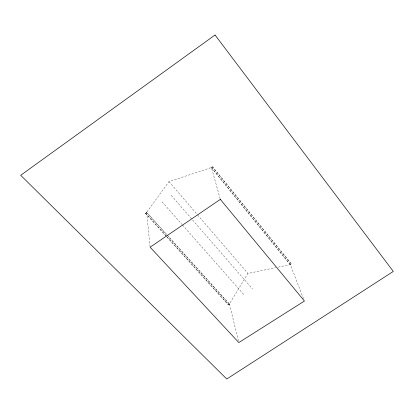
<?xml version="1.0" encoding="UTF-8"?>
<svg xmlns="http://www.w3.org/2000/svg" width="414" height="414" viewBox="0 0 414 414"><rect width="100%" height="100%" fill="white"/><g stroke="black" fill="none" stroke-linecap="round" stroke-linejoin="round"><path stroke-width="0.31" stroke-dasharray="2.07 1.55" d="M278.203 267.144L290.193 264.655A0.704 0.404 -38.7 0 0 290.964 264.639A0.704 0.404 -38.7 0 0 291.368 263.873L212.522 166.821A0.662 0.279 -39.1 0 1 212.082 167.396A0.771 0.326 -39.1 0 1 211.357 167.566L168.964 181.611L146.54 212.532A0.652 0.269 -41.9 0 1 146.08 213.112A0.652 0.269 -41.9 0 1 145.547 213.241L166.299 236.306M166.914 234.966L229.346 304.099A0.595 0.331 -42.9 0 1 228.963 304.668A0.595 0.331 -42.9 0 1 228.419 304.73L228.295 304.709A0.693 0.388 -42.9 0 0 228.978 304.725A0.693 0.388 -42.9 0 0 229.413 303.948L247.914 273.447L275.677 267.672M220.16 198.761L211.44 167.499L290.343 264.675A0.605 0.347 -38.7 0 0 291.306 264.023L212.511 166.733M303.498 298.649L290.343 264.675M229.335 303.99L167.867 235.871M229.62 304.616L229.423 303.902M145.516 213.174L166.77 236.637M167.204 237.118L228.419 304.73M166.728 236.782L228.347 304.797M145.433 213.236A0.756 0.31 -41.9 0 0 146.09 213.163A0.756 0.31 -41.9 0 0 146.628 212.382L167.463 235.369M146.546 212.434L166.485 234.484M161.983 201.758L182.025 224.486M182.455 224.973L243.856 294.623M171.215 195.361L252.53 289.013M168.964 181.611L197.1 214.338M197.519 214.83L247.914 273.447M211.342 167.561L290.276 264.743M211.44 167.499L211.492 167.561A0.662 0.279 -39.1 0 0 212.082 167.396A0.771 0.326 -39.1 0 0 212.599 166.676M229.454 303.938L238.381 340.696M146.67 212.366L150.044 246.568"/><path stroke-width="0.62" d="M215.042 34.993L20.7 175.288L226.779 379.007L393.3 271.434L215.042 34.993M220.336 199.372L150.106 247.205L238.831 342.564L304.435 301.035L220.336 199.372"/></g></svg>
